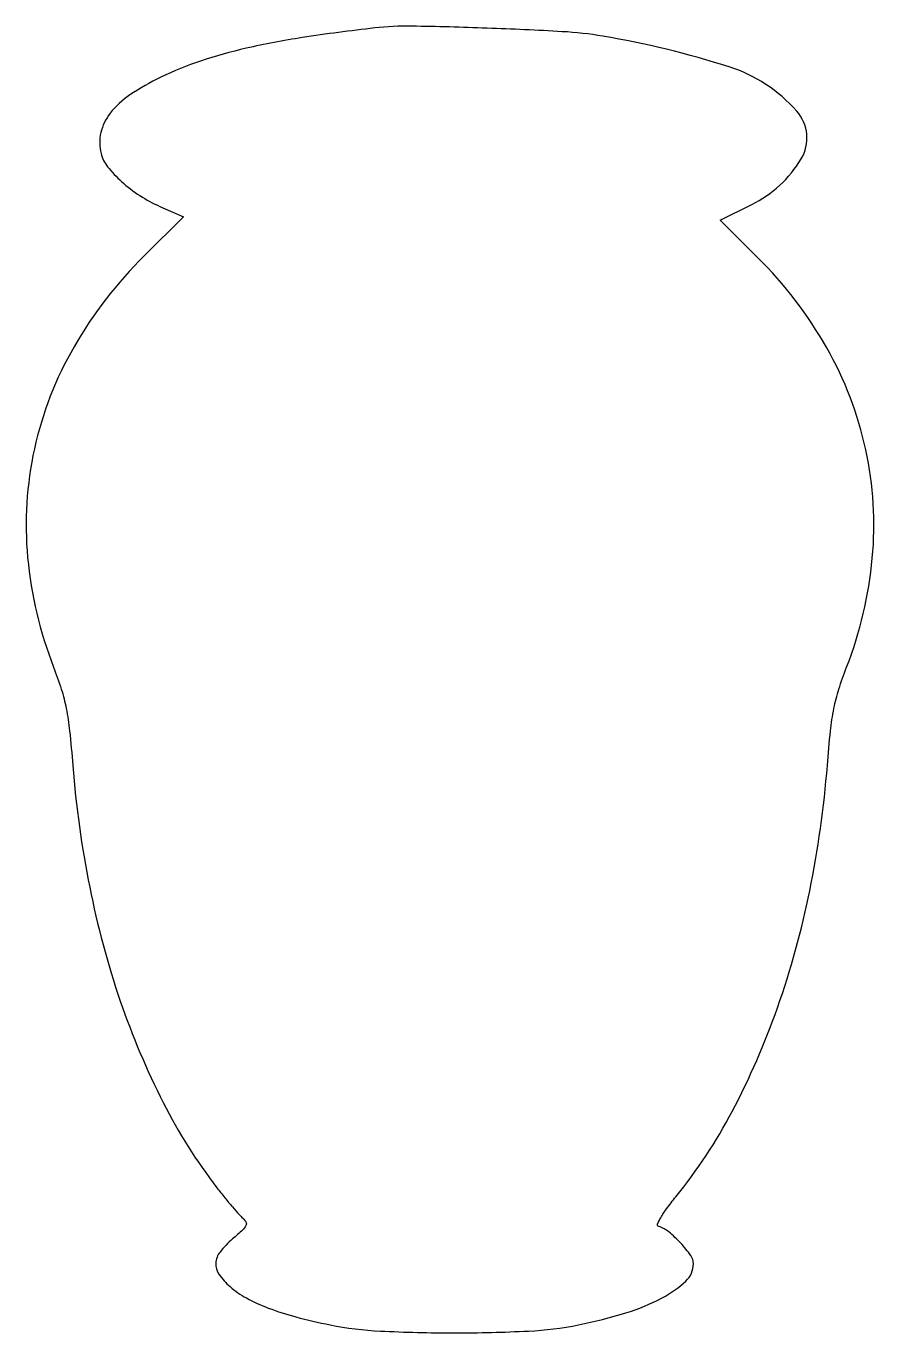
# Model space of a CAD drawing. Extents: x 0 to 197, y 0 to 304.
import ezdxf

# ---------------------------------------------------------------- set-up
doc = ezdxf.new("R2010")
doc.units = 0

msp = doc.modelspace()

# ---------------------------------------------------------------- linework, layer by layer
msp.add_lwpolyline([(81, 303.423794, 0.009196), (64.182131, 301.1917, 0.019043), (51.168986, 298.710303, 0.023849), (40.581494, 295.732294, 0.032107), (31.359404, 291.983772, 0.034749), (24.156588, 287.862252, 0.079281), (19.576313, 283.617175, 0.109777), (17.423719, 279.120285, 0.118976), (17.467669, 274.272793, 0.107337), (18.97921, 271.220103, 0.041297), (22.242734, 267.759949, 0.038787), (26.499639, 264.493141, 0.040372), (31.155229, 261.971991), (36.637995, 259.552294), (27.50659, 250.526147, 0.066954), (11.208239, 229.416649, 0.076858), (1.996723, 205.692907, 0.077558), (0.42759, 180.475742, 0.069866), (6.450813, 155, -0.016943), (8.244952, 149.892148, -0.027789), (9.37137, 145.450026, -0.021779), (10.158807, 140.212449, -0.006551), (10.903773, 132.187975, 0.029281), (14.828096, 103.934683, 0.033144), (21.938061, 77.508274, 0.035346), (31.90582, 53.915872, 0.046393), (44.383988, 34.150766, 0.00581), (46.194089, 31.854125, 0.006641), (47.979442, 29.701387, 0.006056), (49.539012, 27.915208, 0.037064), (50.419775, 27.066581, -0.103161), (51.113323, 26.195613, -0.237353), (51.113978, 25.380329, -0.090302), (50.328305, 24.336884, -0.009336), (48.01876, 22.284063, 0.048518), (45.092657, 19.241515, 0.154911), (44.107999, 16.637814, 0.168102), (44.840626, 14.079594, 0.059635), (47.418038, 11.206107, 0.056694), (51.214809, 8.567897, 0.032338), (56.300621, 6.239469, 0.026642), (62.725226, 4.171427, 0.015309), (70.652509, 2.335922, 0.036906), (82.313512, 0.892705, 0.01234), (99.5, 0.468466, 0.01234), (116.686488, 0.892705, 0.036906), (128.347491, 2.335922, 0.025341), (139.320077, 5.10951, 0.047591), (147.759823, 8.611987, 0.06428), (153.250976, 12.506209, 0.209369), (155, 16.5, 0.156203), (154.375177, 18.451232, 0.032045), (152.060354, 21.291206, 0.034239), (149.299244, 23.886263, 0.091304), (146.941305, 25.186232, -0.428793), (146.691437, 25.718519, -0.038574), (147.402869, 27.197408, -0.02821), (148.783877, 29.296588, -0.010878), (150.922509, 32.051867, 0.049291), (164.020021, 51.899315, 0.036769), (174.512327, 75.954317, 0.034355), (181.997962, 103.095507, 0.03025), (186.096227, 132.187975, -0.006551), (186.841193, 140.212449, -0.021779), (187.62863, 145.450026, -0.027789), (188.755048, 149.892148, -0.016943), (190.549187, 155, 0.069813), (196.542983, 180.339378, 0.076765), (195.02208, 205.506317, 0.076251), (185.954685, 229.178832, 0.067615), (169.911198, 250.15087), (161.214255, 258.80174), (168.533636, 262.419174, 0.144093), (180.012239, 273.010872, 0.326669), (178.983789, 284.141605, 0.135059), (163.290099, 294.394172, 0.035998), (134, 301.506988, 0.027447), (124.553348, 302.563564, 0.005088), (107.080719, 303.373598, 0.00477), (89.598006, 303.838925, 0.032669)], format="xyb", close=True)

doc.saveas('drawing.dxf')
